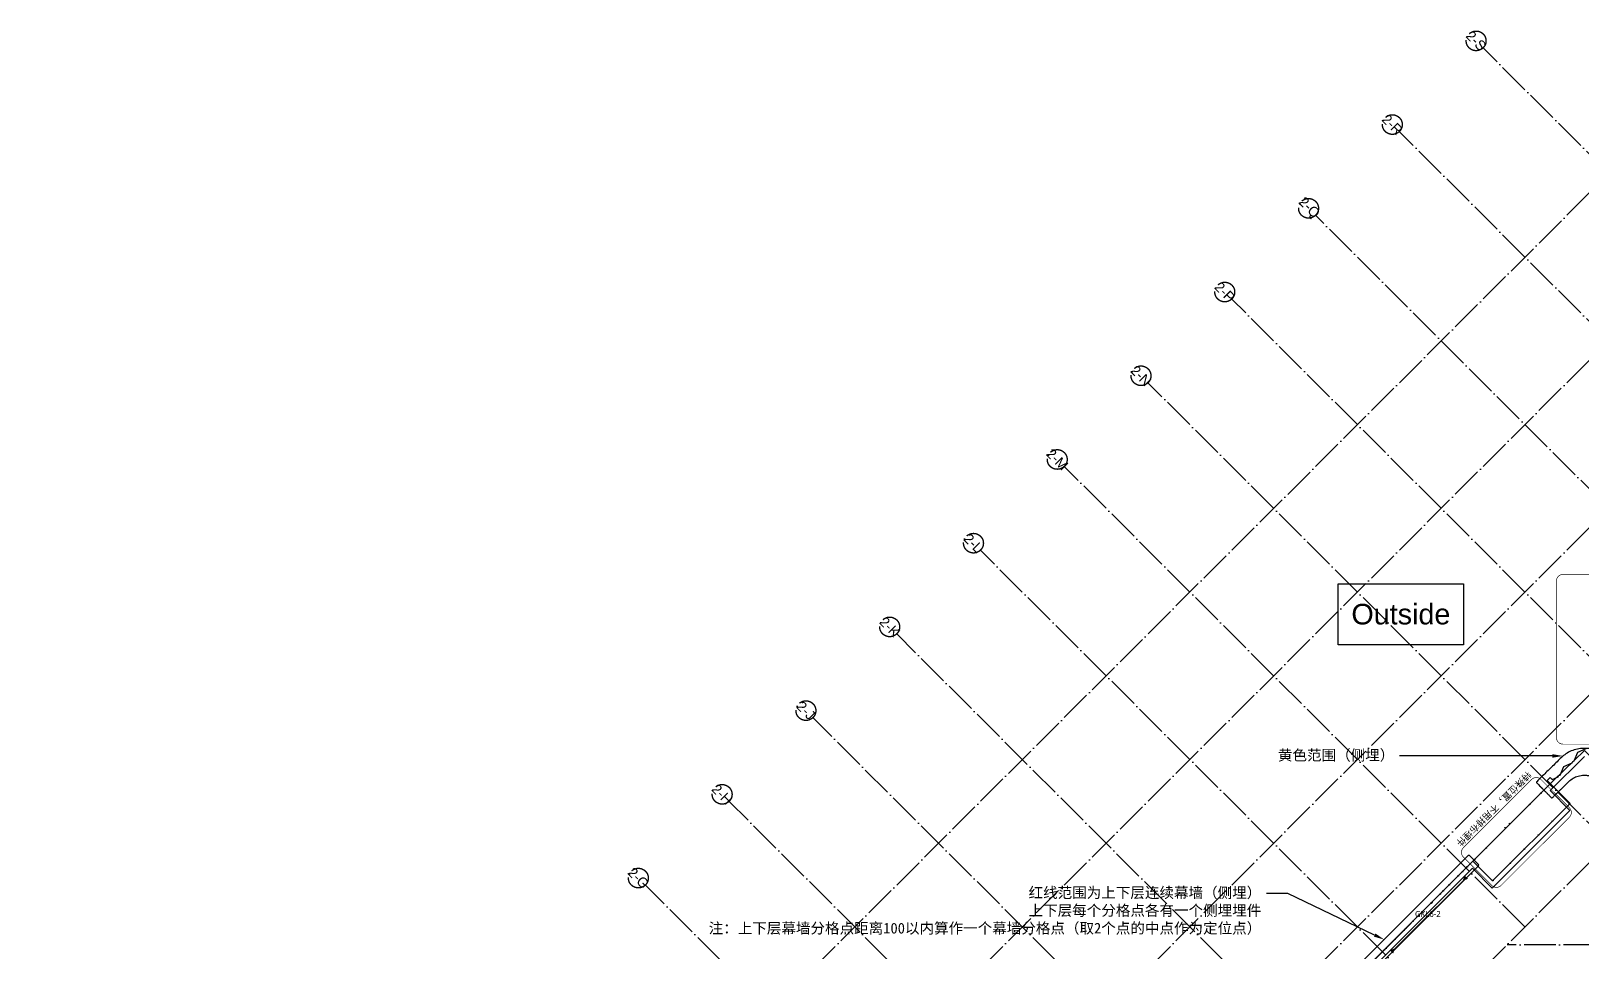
# Model space of a CAD drawing. Header units: millimetres. Extents: x -183324 to 52414, y -21000 to 181959.
# Drawn here: x -183324 to -65504, y 112027 to 181959 of the extents above; entities that cross this region are included whole.
import ezdxf
from ezdxf import colors
from ezdxf.entities.mleader import LeaderData, LeaderLine
from ezdxf.math import Vec2, Vec3

# ---------------------------------------------------------------- set-up
doc = ezdxf.new("R2010")
doc.units = ezdxf.units.MM
doc.header["$LTSCALE"] = 100
doc.linetypes.add('ACAD_ISO04W100', pattern=[30, 24, -3, 0, -3])
doc.linetypes.add('HIDDEN', pattern=[0.375, 0.25, -0.125])
doc.layers.get('DEFPOINTS').update_dxf_attribs({"color": 9, "true_color": 0x808080})
for name, color, linetype, true_color in [('ddd$0$范围', 7, 'Continuous', 0x000000), ('F_CONC', 7, 'Continuous', 0x000000), ('F_GLAS', 5, 'Continuous', 0x0000ff), ('F_GRID', 1, 'ACAD_ISO04W100', 0xff0000)]:
    doc.layers.add(name, color=color, linetype=linetype, true_color=true_color)
doc.layers.add('F_TEXT', color=2, linetype='Continuous')
doc.styles.add('2F 钢结构及编号汇总$0$Arial Regular', font='Microsoft YaHei UI.ttf')
doc.styles.add('Arial Regular', font='arial.ttf')
doc.styles.add('F-Arial-h2', font='arial.ttf', dxfattribs={"height": 2})
doc.styles.add('F-simhei', font='simhei.ttf')

# ---------------------------------------------------------------- blocks, each defined once
blk = doc.blocks.new('Block 03')
at = {"layer": 'F_GLAS', "color": 6, "true_color": 0xff00ff}
blk.add_lwpolyline([(-88024, 104613), (-67662, 124976), (-65318, 127267), (-61693, 123714)], dxfattribs=at)
at = {"layer": 'F_GLAS', "color": 6, "true_color": 0xff00ff, "extrusion": (0.001776, -0.000736202, 0.999998)}
for centre in [(-68628, 124016, -213), (-67947, 124707, 2862), (-69484, 123159, -214), (-71339, 121402, -216), (-71003, 121713, -216), (-74564, 118071, -219), (-76045, 116589, -221), (-80512, 112123, -226)]:
    blk.add_circle(centre, 25, dxfattribs=at)
at = {"layer": 'F_GLAS', "color": 6, "true_color": 0xff00ff, "extrusion": (0.001776, -0.000736225, 0.999998)}
for centre in [(-73630, 119015, -218), (-72766, 119869, -217)]:
    blk.add_circle(centre, 25, dxfattribs=at)
at = {"layer": 'F_GLAS', "color": 6, "true_color": 0xff00ff, "extrusion": (0.000736023, -0.001776, 0.999998)}
for centre in [(-76912, 115723, -262), (-77902, 114733, -261), (-78892, 113743, -260)]:
    blk.add_circle(centre, 25, dxfattribs=at)
blk = doc.blocks.new('Block 01')
at = {"layer": 'F_GLAS', "color": 2, "true_color": 0xffff00}
for p, q in [((-65830, 127131), (-65179, 127415)), ((-66895, 126057), (-66245, 126341)), ((-66245, 126341), (-66204, 126436)), ((-66204, 126436), (-66109, 126478)), ((-66109, 126478), (-65830, 127131)), ((-68160, 124982), (-67916, 125227)), ((-66411, 123242), (-68160, 124982)), ((-67916, 125227), (-67758, 125071)), ((-67758, 125071), (-67311, 125266)), ((-67311, 125266), (-67270, 125363)), ((-67270, 125363), (-67173, 125405)), ((-67173, 125405), (-66895, 126057)), ((-72304, 117351), (-66411, 123242)), ((-85669, 106969), (-73798, 118845)), ((-73798, 118845), (-72304, 117351))]:
    blk.add_line(p, q, dxfattribs=at)
at = {"layer": 'F_GLAS', "color": 2, "true_color": 0xffff00, "extrusion": (0.001776, -0.000736207, 0.999998)}
for centre in [(-66455, 123205, 2783), (-67763, 121890, -210), (-68824, 120829, -211), (-69885, 119769, -212), (-72272, 117383, -215)]:
    blk.add_circle(centre, 25, dxfattribs=at)
at = {"layer": 'F_GLAS', "color": 2, "true_color": 0xffff00, "extrusion": (-0.012657, -0.012652, 0.99984)}
for centre in [(-74222, 118424, -559), (-75591, 117048, -524), (-74906, 117736, -541), (-76959, 115671, -489), (-76275, 116360, -507), (-78327, 114295, -455), (-77643, 114983, -472), (-79011, 113607, -437), (-80380, 112231, -402), (-79695, 112919, -420)]:
    blk.add_circle(centre, 25, dxfattribs=at)
at = {"layer": 'F_GLAS', "color": 2, "true_color": 0xffff00, "extrusion": (0.000735553, -0.001776, 0.999998)}
blk.add_circle((-70946, 118708, -263), 25, dxfattribs=at)
blk = doc.blocks.new('A$C11ab6e16')
at = {"layer": 'F_CONC', "color": 5, "true_color": 0x0000ff}
for p, q in [((-65325, 126814), (-67924, 124216)), ((-67924, 124216), (-66422, 122713)), ((-66422, 122713), (-72326, 116809)), ((-73830, 118312), (-86227, 105915)), ((-72326, 116809), (-73830, 118312))]:
    blk.add_line(p, q, dxfattribs=at)
blk = doc.blocks.new('A$Cc8c9adf5')
at = {"layer": 'F_GRID'}
for p, q in [((-44379, 152041), (-73016, 180679)), ((-183324, 51277), (-58166, 176435)), ((-50743, 145677), (-79380, 174315)), ((-176961, 44914), (-51803, 170072)), ((-53293, 135500), (-85744, 167951)), ((-170597, 38551), (-45439, 163708)), ((-57106, 126585), (-92108, 161587)), ((-164233, 32187), (-39075, 157344)), ((-63470, 120221), (-98472, 155223)), ((-69834, 113857), (-104836, 148859)), ((-69834, 101129), (-111200, 142495)), ((-73700, 92267), (-117564, 136131)), ((-73700, 79539), (-123928, 129767)), ((-157869, 25823), (-57106, 126585)), ((-73700, 66811), (-130292, 123403)), ((-73700, 54083), (-136656, 117039)), ((16500, 112500), (-71192, 112500))]:
    blk.add_line(p, q, dxfattribs=at)
for centre in [(-73547, 181209), (-79911, 174845), (-86275, 168481), (-92639, 162117), (-99003, 155753), (-105367, 149390), (-111730, 143026), (-118094, 136662), (-124458, 130298), (-130822, 123934), (-137186, 117570)]:
    blk.add_circle(centre, 750, dxfattribs=at)
at = {"layer": 'F_GRID', "char_height": 750, "attachment_point": 5, "rotation": 315, "style": 'Arial Regular'}
for s, insert, width in [('2-S', (-73547, 181209), 4581.52), ('2-R', (-79911, 174845), 4777.17), ('2-Q', (-86275, 168481), 4842.39), ('2-P', (-92639, 162117), 4597.83), ('2-N', (-99003, 155753), 4630.43), ('2-M', (-105367, 149390), 4875), ('2-L', (-111730, 143026), 4385.87), ('2-K', (-118094, 136662), 4687.5), ('2-J', (-124458, 130298), 4182.07), ('2-H', (-130822, 123934), 4638.59), ('2-G', (-137186, 117570), 4793.48)]:
    blk.add_mtext(s, dxfattribs=dict(at, insert=insert, width=width))
blk = doc.blocks.new('2F 钢结构及编号汇总')
at = {"layer": 'DEFPOINTS', "color": 20, "true_color": 0xf13111}
blk.add_lwpolyline([(-79981, 111948, 350, 50, 0), (-79734, 112196, 50, 50, 0), (-74537, 117393, 50, 350, 0), (-74289, 117640, 350, 350, 0)], format="xyseb", dxfattribs=at)
at = {"layer": 'DEFPOINTS', "color": 20, "true_color": 0xf13111, "insert": (-78192, 114609), "char_height": 450, "width": 4991.75, "attachment_point": 7, "style": '2F 钢结构及编号汇总$0$Arial Regular'}
blk.add_mtext('GKL6-2', dxfattribs=at)
blk = doc.blocks.new('A$C53204d19')
at = {"layer": 'DEFPOINTS', "color": 8, "linetype": 'HIDDEN', "ltscale": 10, "const_width": 50}
for points in [[(-66944, 140652), (-21206, 140652, -0.4142136), (-20706, 140152), (-20706, 128249, -0.4142136), (-21206, 127749), (-66944, 127749, -0.4142136), (-67444, 128249), (-67444, 140152, -0.4142136)], [(-66460, 122202), (-71650, 117010, -0.4142136), (-72357, 117010), (-74516, 119168, -0.4142136), (-74516, 119875), (-69327, 125067, -0.4142136), (-68619, 125067), (-66461, 122909, -0.4142136)]]:
    blk.add_lwpolyline(points, format="xyb", close=True, dxfattribs=at)
at = {"layer": 'DEFPOINTS', "color": 8, "linetype": 'HIDDEN', "ltscale": 10, "insert": (-69311, 125369), "char_height": 500, "attachment_point": 1, "rotation": 225.01505, "style": 'F-simhei'}
blk.add_mtext_dynamic_manual_height_columns('特殊位置，不用排布埋件', width=8574.38, gutter_width=2500, heights=[0], dxfattribs=at)
blk = doc.blocks.new('ddd')
blk.add_circle((0, 0), 1769)
at = {"layer": 'ddd$0$范围', "color": 171, "true_color": 0x774cff}
blk.add_lwpolyline([(-50554, 121688), (-50554, 121688)], dxfattribs=at)
at = {"layer": 'ddd$0$范围', "color": 1}
for points in [[(-86907, 106421), (-86223, 105737, 0.4142136), (-86136, 105737), (-73370, 118504, 0.4142136), (-73370, 118591), (-74053, 119274, 0.4142136), (-74140, 119274), (-86907, 106508, 0.4142136)], [(-106125, 29082), (-106910, 29646, 0.4142136), (-106996, 29632), (-109889, 25600, 0.4142136), (-109875, 25514), (-109089, 24951, 0.4142136), (-109004, 24965), (-106111, 28996, 0.4142136)]]:
    blk.add_lwpolyline(points, format="xyb", close=True, dxfattribs=at)
for points, weights, knots in [([(-20544, 136910), (-20537, 137698), (-20530, 138487), (-20529, 138548), (-20468, 138548), (-13181, 138484), (-5894, 138420), (-5161, 138414), (-4473, 138161, 1), (-3956, 137971, 1), (-3438, 137781, 1), (-2651, 137492, 2), (-2033, 136925, 2), (-1260, 136214, 1), (-486, 135503, 0), (139, 134928), (494, 134157), (742, 133617), (991, 133077), (1242, 132532), (1331, 131938), (1412, 131401), (1493, 130863), (1528, 130630), (1537, 130394), (1803, 123375), (2069, 116356), (2070, 116331), (2053, 116312), (2035, 116293), (2010, 116293), (1222, 116263), (434, 116233), (373, 116230), (370, 116292), (106, 123263), (-158, 130235), (-167, 130470), (-203, 130704), (-258, 131075), (-314, 131447), (-404, 132040), (-655, 132586), (-781, 132861), (-908, 133136), (-1263, 133907), (-1888, 134482, 1), (-2412, 134963, 1), (-2936, 135445, 2), (-3553, 136012, 2), (-4340, 136301, 1), (-4561, 136383, 1), (-4783, 136464, 1), (-5471, 136716), (-6204, 136723), (-13343, 136785), (-20483, 136848), (-20544, 136849), (-20544, 136910)], [1, 1, 1, 0.707106783229, 1, 1, 1, 0.985315514829, 1, 1, 1, 0.980916265957, 1, 1, 1, 0.980440987279, 1, 1, 1, 0.990079487728, 1, 1, 1, 0.998447622308, 1, 1, 1, 0.923879532511, 1, 0.923879532511, 1, 1, 1, 0.707106781187, 1, 1, 1, 0.998447622308, 1, 1, 1, 0.990079485199, 1, 1, 1, 0.980440960956, 1, 1, 1, 0.980916154094, 1, 1, 1, 0.985315450621, 1, 1, 1, 0.707106783269, 1], [0, 0, 0, 1, 1, 2.5707963, 2.5707963, 3.5707963, 3.5707963, 3.9139647, 3.9139647, 4.9139647, 4.9139647, 5.3053187, 5.3053187, 6.3053187, 6.3053187, 6.7015318, 6.7015318, 7.7015318, 7.7015318, 7.9834816, 7.9834816, 8.9834816, 8.9834816, 9.0949367, 9.0949367, 10.0949367, 10.0949367, 10.8803348, 10.8803348, 11.665733, 11.665733, 12.665733, 12.665733, 14.2365293, 14.2365293, 15.2365293, 15.2365293, 15.3479844, 15.3479844, 16.3479844, 16.3479844, 16.6299342, 16.6299342, 17.6299342, 17.6299342, 18.0261476, 18.0261476, 19.0261476, 19.0261476, 19.4175027, 19.4175027, 20.4175027, 20.4175027, 20.7606719, 20.7606719, 21.7606719, 21.7606719, 23.3314682, 23.3314682, 23.3314682]), ([(-1530, 22572), (-1290, 22993), (-1223, 23473), (-1096, 24393), (-968, 25313), (-955, 25411), (-949, 25510), (-492, 33271), (-36, 41031), (-35, 41057), (-51, 41076), (-68, 41095), (-94, 41096), (-535, 41122), (-975, 41148), (-1037, 41152), (-1040, 41090), (-1496, 33350), (-1951, 25609), (-1957, 25510), (-1970, 25412), (-2082, 24607), (-2193, 23803), (-2260, 23323), (-2500, 22902, 0), (-2882, 22232, 0), (-3264, 21563, 0), (-3549, 21063, 0), (-4025, 20737, 0), (-4657, 20302, 0), (-5289, 19868, 0), (-5728, 19567), (-6252, 19469, 0), (-7010, 19328, -1), (-7768, 19187, -1), (-7996, 19144, -1), (-8229, 19144, -1), (-13426, 19144, 0), (-18624, 19144, 0), (-18685, 19144, 0), (-18685, 19082, 0), (-18685, 18641, 0), (-18685, 18199, 0), (-18685, 18138, 0), (-18624, 18138, 0), (-13380, 18138, 0), (-8136, 18138, -1), (-7903, 18138, -1), (-7675, 18181, -1), (-6766, 18350, -1), (-5858, 18519, 0), (-5334, 18617), (-4895, 18918, 0), (-4080, 19478, 0), (-3265, 20038, 0), (-2790, 20364, 0), (-2504, 20864, 0), (-2017, 21718, 0), (-1530, 22572, 0)], [1, 0.981919533881, 1, 1, 1, 0.999220889875, 1, 1, 1, 0.923879532511, 1, 0.923879532511, 1, 1, 1, 0.707106781187, 1, 1, 1, 0.999220889875, 1, 1, 1, 0.98191953388, 1, 1, 1, 0.974734882508, 1, 1, 1, 0.978306514031, 1, 1, 1, 0.995756479519, 1, 1, 1, 0.707106781717, 1, 1, 1, 0.707106781712, 1, 1, 1, 0.995756485533, 1, 1, 1, 0.978306518538, 1, 1, 1, 0.974734883342, 1, 1, 1], [0, 0, 0, 0.3808959, 0.3808959, 1.3808959, 1.3808959, 1.4598497, 1.4598497, 2.4598497, 2.4598497, 3.2452478, 3.2452478, 4.030646, 4.030646, 5.030646, 5.030646, 6.6014423, 6.6014423, 7.6014423, 7.6014423, 7.680396, 7.680396, 8.680396, 8.680396, 9.061292, 9.061292, 10.061292, 10.061292, 10.5118226, 10.5118226, 11.5118226, 11.5118226, 11.9291702, 11.9291702, 12.9291702, 12.9291702, 13.1134857, 13.1134857, 14.1134857, 14.1134857, 15.684282, 15.684282, 16.684282, 16.684282, 18.2550783, 18.2550783, 19.2550783, 19.2550783, 19.4393937, 19.4393937, 20.4393937, 20.4393937, 20.8567412, 20.8567412, 21.8567412, 21.8567412, 22.3072718, 22.3072718, 23.3072718, 23.3072718, 23.3072718])]:
    blk.add_rational_spline(points, weights, degree=2, knots=knots, dxfattribs=at)
at = {"layer": 'ddd$0$范围', "color": 2}
blk.add_rational_spline([(-51316, 128297), (-50528, 128305), (-49739, 128313), (-49714, 128313), (-49696, 128295), (-49678, 128277), (-49677, 128252), (-49653, 125804), (-49630, 123356), (-49624, 122825), (-49862, 122351), (-49871, 122333), (-49880, 122316), (-50100, 121876), (-50554, 121688), (-51008, 121500), (-51500, 121500), (-53784, 121500), (-56067, 121500), (-56101, 121500), (-56136, 121501), (-57396, 121521), (-58656, 121541), (-59192, 121550), (-59709, 121692), (-59849, 121731), (-59988, 121769), (-60515, 121914), (-60987, 122188), (-61166, 122291), (-61344, 122395), (-61754, 122633), (-62102, 122955), (-62383, 123216), (-62664, 123477), (-62705, 123516), (-62745, 123555), (-63434, 124230), (-64122, 124904), (-65318, 126076), (-66512, 124903), (-67132, 124295), (-67751, 123687), (-67769, 123669), (-67795, 123669), (-67820, 123669), (-67838, 123687), (-68390, 124250), (-68943, 124812), (-68986, 124856), (-68942, 124899), (-68025, 125800), (-67109, 126700), (-65319, 128458), (-63528, 126702), (-62550, 125744), (-61572, 124785), (-61531, 124746), (-61490, 124707), (-61287, 124519), (-61084, 124330), (-60737, 124008), (-60327, 123770), (-60292, 123750), (-60257, 123730), (-59852, 123495), (-59401, 123371), (-58949, 123246), (-58481, 123239), (-57301, 123220), (-56122, 123201), (-56088, 123200), (-56053, 123200), (-53703, 123200), (-51353, 123200), (-51347, 123200), (-51341, 123202), (-51336, 123204), (-51333, 123210), (-51333, 123211), (-51332, 123212), (-51328, 123220), (-51328, 123228), (-51353, 125732), (-51377, 128235), (-51377, 128261), (-51360, 128279), (-51342, 128297), (-51316, 128297)], [1, 1, 1, 0.923879532511, 1, 0.923879532511, 1, 1, 1, 0.97199012163, 1, 1, 1, 0.937072622949, 1, 0.980777345874, 1, 1, 1, 0.999967234032, 1, 1, 1, 0.992051415962, 1, 1, 1, 0.991765151395, 1, 1, 1, 0.993778491345, 1, 1, 1, 0.999910783962, 1, 1, 1, 0.713830234006, 1, 1, 1, 0.923879532511, 1, 0.923879532511, 1, 1, 1, 0.707106781187, 1, 1, 1, 0.713830234006, 1, 1, 1, 0.999910783962, 1, 1, 1, 0.993778491345, 1, 1, 1, 0.991765151395, 1, 0.992051415962, 1, 1, 1, 0.999967234032, 1, 1, 1, 0.980777345874, 1, 0.93707262295, 1, 1, 1, 0.971990121631, 1, 1, 1, 0.923879532511, 1, 0.923879532511, 1], degree=2, knots=[0, 0, 0, 1, 1, 1.7853982, 1.7853982, 2.5707963, 2.5707963, 3.5707963, 3.5707963, 4.0452781, 4.0452781, 5.0452781, 5.0452781, 5.7585728, 5.7585728, 6.1513532, 6.1513532, 7.1513532, 7.1513532, 7.1675436, 7.1675436, 8.1675436, 8.1675436, 8.4198789, 8.4198789, 9.4198789, 9.4198789, 9.676724, 9.676724, 10.676724, 10.676724, 10.8999363, 10.8999363, 11.8999363, 11.8999363, 11.9266522, 11.9266522, 12.9266522, 12.9266522, 14.4783402, 14.4783402, 15.4783402, 15.4783402, 16.2637384, 16.2637384, 17.0491365, 17.0491365, 18.0491365, 18.0491365, 19.6199329, 19.6199329, 20.6199329, 20.6199329, 22.1716208, 22.1716208, 23.1716208, 23.1716208, 23.1983367, 23.1983367, 24.1983367, 24.1983367, 24.4215491, 24.4215491, 25.4215491, 25.4215491, 25.6783942, 25.6783942, 25.9307295, 25.9307295, 26.9307295, 26.9307295, 26.9469199, 26.9469199, 27.9469199, 27.9469199, 28.3397003, 28.3397003, 29.0529949, 29.0529949, 30.0529949, 30.0529949, 30.5274767, 30.5274767, 31.5274767, 31.5274767, 32.3128749, 32.3128749, 33.0982731, 33.0982731, 33.0982731], dxfattribs=at)
blk = doc.blocks.new('*U17')
at = {"flags": 128}
blk.add_lwpolyline([(-19.03, 9.29), (19.03, 9.29), (19.03, -9.29), (-19.03, -9.29)], close=True, dxfattribs=at)
at = {"insert": (0, 0), "char_height": 6.25, "attachment_point": 5, "style": 'F-Arial-h2'}
blk.add_mtext_dynamic_manual_height_columns('Outside', width=10.7135, gutter_width=9.84, heights=[0], dxfattribs=at)

msp = doc.modelspace()

# ---------------------------------------------------------------- block references
for name in ['A$Cc8c9adf5', 'A$C53204d19', 'Block 01', 'Block 03', '2F 钢结构及编号汇总', 'A$C11ab6e16']:
    msp.add_blockref(name, (0, 0))
at = {"layer": 'DEFPOINTS'}
msp.add_blockref('ddd', (0, 0), dxfattribs=at)
at = {"layer": 'F_TEXT', "xscale": 250, "yscale": 250, "zscale": 250}
msp.add_blockref('*U17', (-79261, 137622), dxfattribs=at)

# ---------------------------------------------------------------- leaders
at = {"color": 2}
ml = msp.add_multileader_mtext('Standard', dxfattribs=at)
ml.set_content('黄色范围（侧埋）', color=2, style='F-simhei')
ml.set_leader_properties()
ml.build(insert=Vec2(0, 0))
ml.multileader.update_dxf_attribs({"dogleg_length": 3.6, "arrow_head_size": 810, "scale": 450})
ctx = ml.context
ctx.base_point, ctx.scale, ctx.char_height, ctx.arrow_head_size, ctx.landing_gap_size, ctx.plane_origin = Vec3(-88735, 126854), 450, 810, 810, 405, Vec3(-66938, 126854)
ctx.text_align_type = 2
notes = []
notes.append((ctx, [(0, (1, 1, 0), (-77736, 126854), (-1, 0), 1620, [(0, [(-66938, 126854)], 0, [])])]))
ctx.mtext.insert, ctx.mtext.alignment, ctx.mtext.flow_direction = Vec3(-79761, 127320), 3, 5
at = {"color": 1}
ml = msp.add_multileader_mtext('Standard', dxfattribs=at)
ml.set_content('{\\C1;红线范围为上下层连续幕墙（侧埋）\\P上下层每个分格点各有一个侧埋埋件\\P注：上下层幕墙分格点距离100以内算作一个幕墙分格点（取2个点的中点作为定位点）}', color=1, style='F-simhei')
ml.set_leader_properties()
ml.build(insert=Vec2(0, 0))
ml.multileader.update_dxf_attribs({"dogleg_length": 3.6, "arrow_head_size": 810, "scale": 450})
ctx = ml.context
ctx.base_point, ctx.scale, ctx.char_height, ctx.arrow_head_size, ctx.landing_gap_size, ctx.plane_origin = Vec3(-133780, 116400), 450, 810, 810, 405, Vec3(-82729, 119347)
ctx.text_align_type = 2
notes.append((ctx, [(0, (1, 1, 0), (-87842, 116400), (-1, 0), 1620, [(0, [(-80523, 112891)], 0, [])])]))
ctx.mtext.insert, ctx.mtext.alignment, ctx.mtext.flow_direction = Vec3(-89867, 116868), 3, 5
for ctx, leaders in notes:
    for number, flags, end, landing, length, lines in leaders:
        leader = LeaderData()
        leader.index, (leader.has_last_leader_line, leader.has_dogleg_vector, leader.attachment_direction) = number, flags
        leader.last_leader_point, leader.dogleg_vector, leader.dogleg_length = Vec3(end), Vec3(landing), length
        for number, points, colour, breaks in lines:
            line = LeaderLine()
            line.index, line.vertices, line.color, line.breaks = number, Vec3.list(points), colors.encode_raw_color(colour), breaks
            leader.lines.append(line)
        ctx.leaders.append(leader)

doc.saveas('drawing.dxf')
